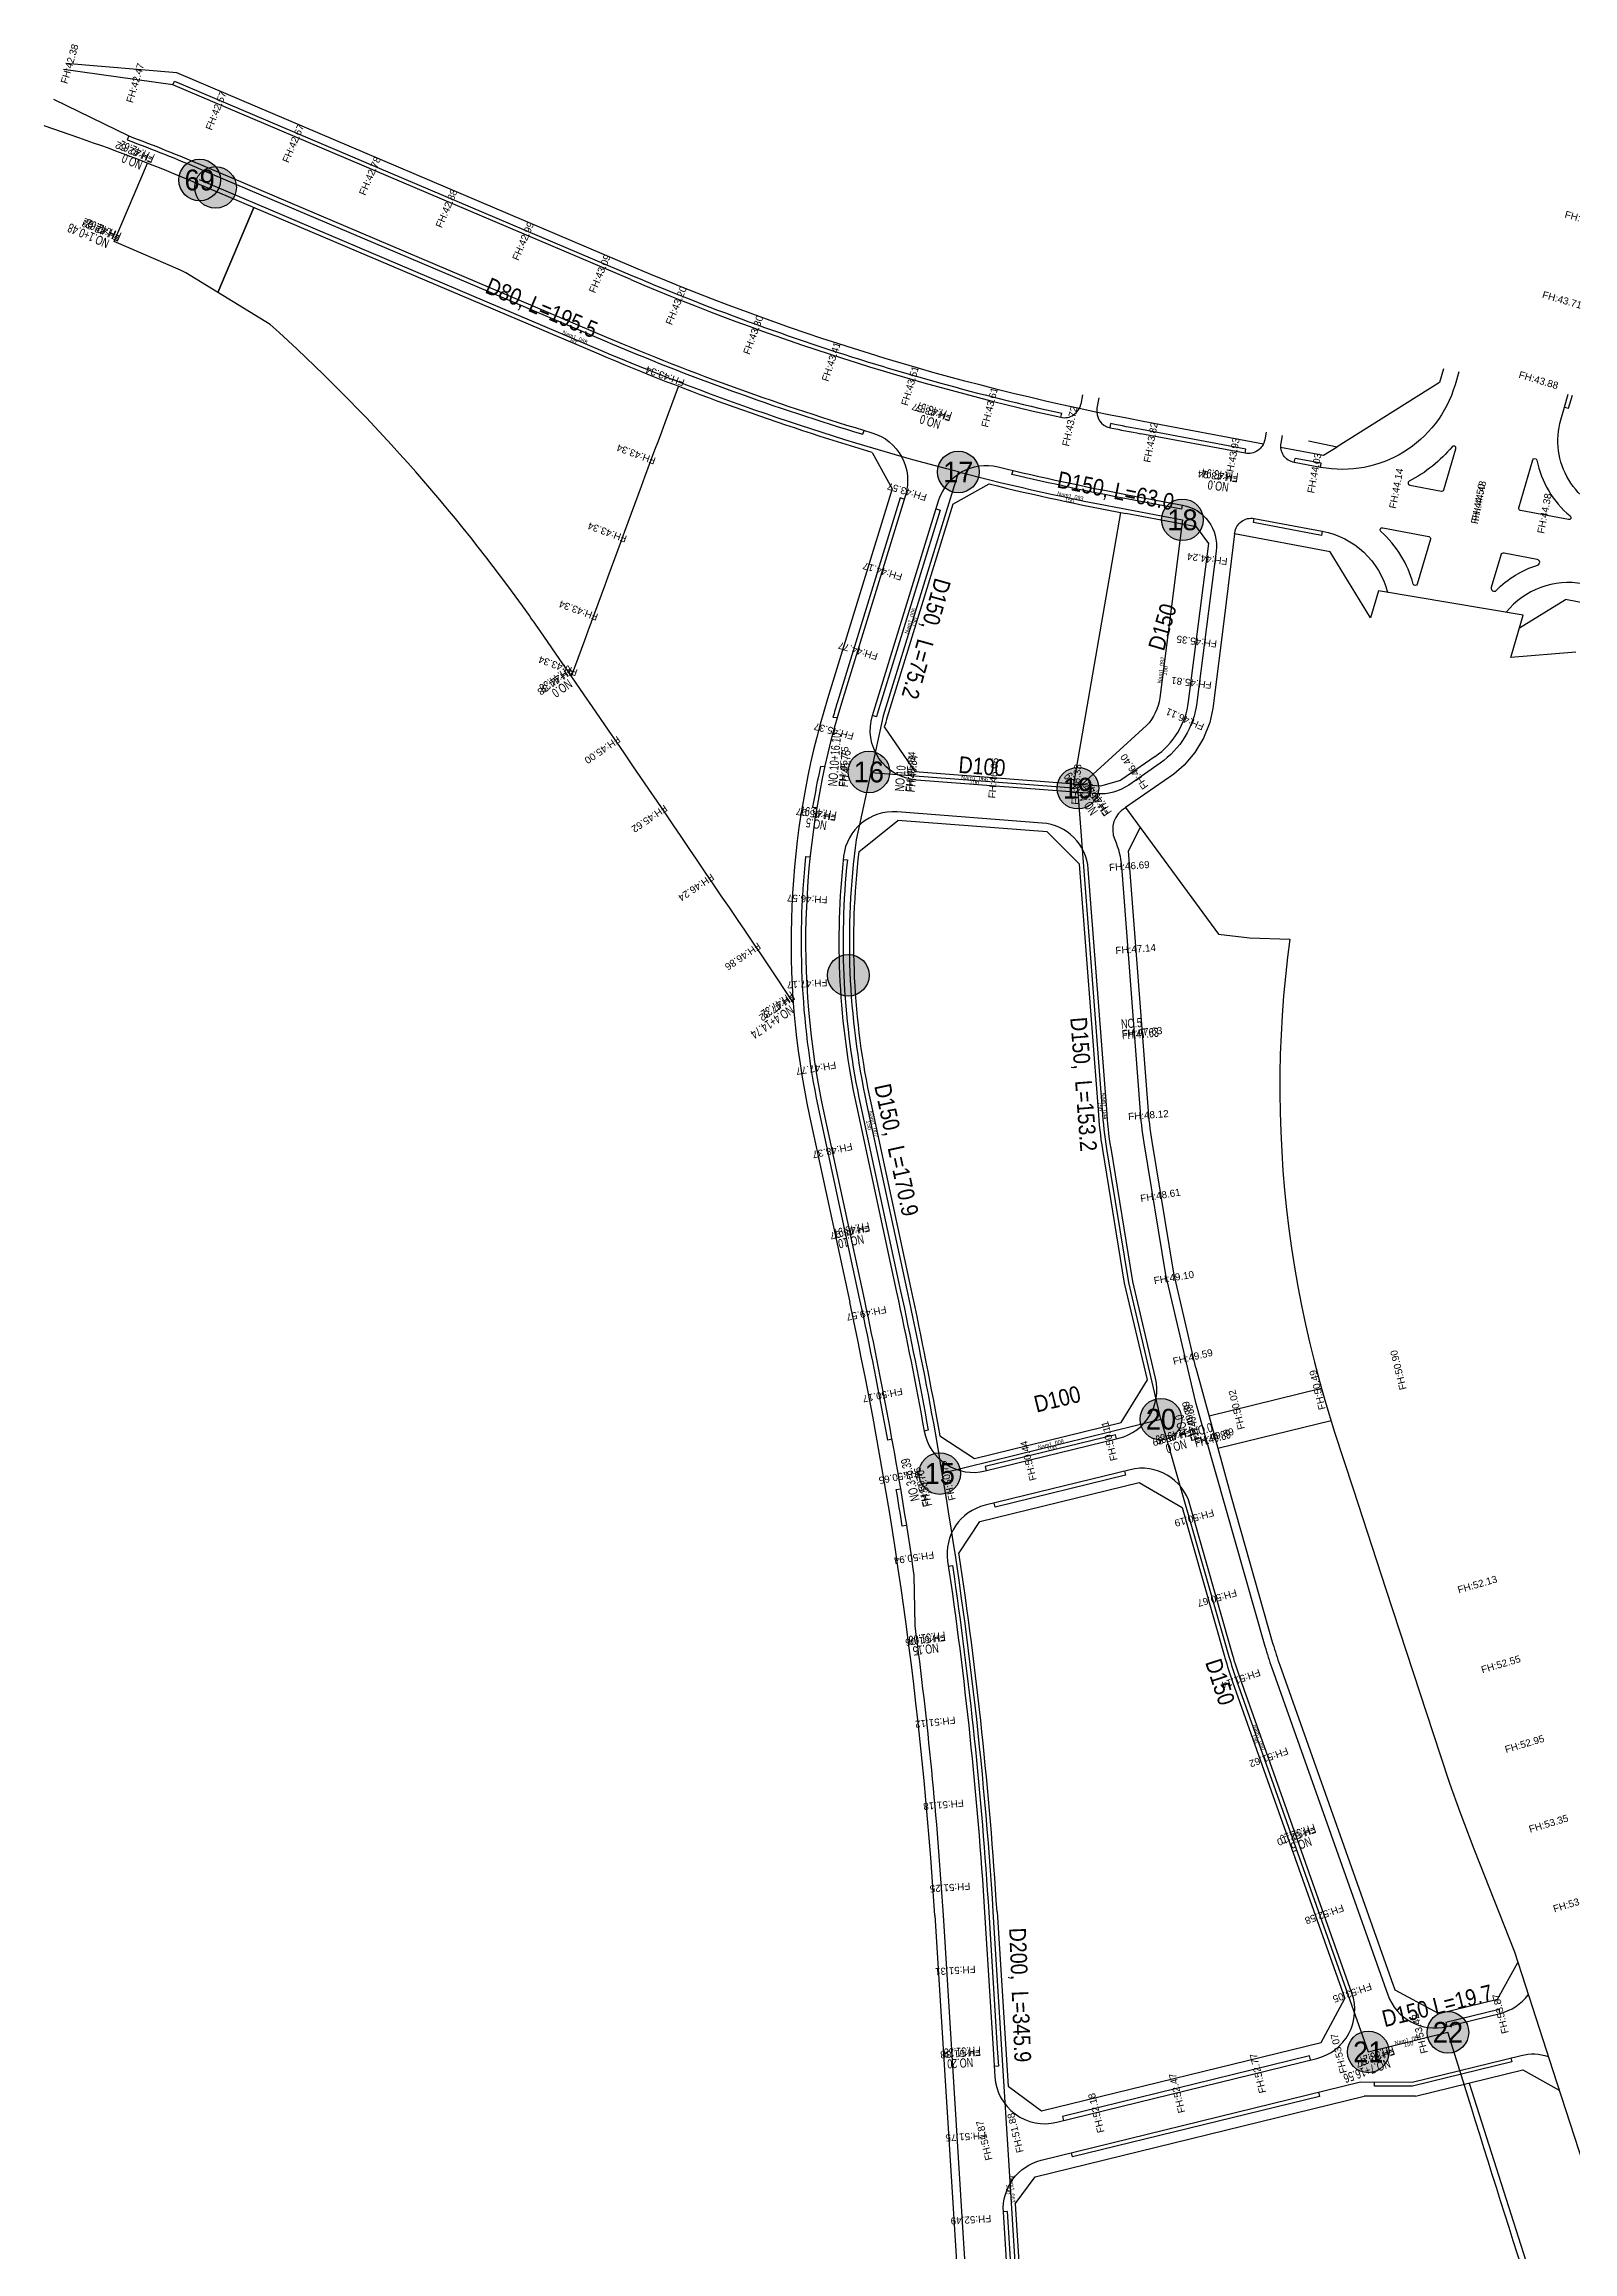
# Model space of a CAD drawing. Header units: millimetres. Extents: x 227572 to 269266, y 328772 to 443556.
# Drawn here: x 237580 to 237947, y 331510 to 332040 of the extents above; entities that cross this region are included whole.
import ezdxf
from ezdxf.enums import TextEntityAlignment as Align

# ---------------------------------------------------------------- set-up
doc = ezdxf.new("R2010")
doc.units = ezdxf.units.MM
for name, color, linetype in [('+++New_지구계(1안)', 1, 'Continuous'), ('0.보차도(중1류이상)', 5, 'Continuous'), ('0.보차도(중2류이하)', 4, 'Continuous'), ('0.식수대', 3, 'Continuous'), ('00_계획line', 7, 'Continuous'), ('L_diameter', 3, 'Continuous'), ('L_pipeline', 4, 'Continuous'), ('L_Pipes', 2, 'Continuous'), ('S-2.생활-1.격점-1.원', 250, 'Continuous'), ('S-2.생활-1.격점-2.번호', 1, 'Continuous'), ('S-2.생활-2.관로-2.제원', 7, 'Continuous'), ('도로체인계획고', 6, 'Continuous'), ('도로체인번호', 6, 'Continuous')]:
    doc.layers.add(name, color=color, linetype=linetype)
doc.layers.get('+++New_지구계(1안)').off()
doc.styles.add('HY울릉도M', font='HYWULM.TTF')
doc.styles.get("Standard").update_dxf_attribs({"font": 'arial.ttf'})

# ---------------------------------------------------------------- blocks, each defined once
blk = doc.blocks.new('남청주현도')
at = {"layer": '0.보차도(중1류이상)', "color": 8, "ltscale": 0.5}
for p, q in [((237720.52, 331983.88), (237610.51, 332030.62)), ((237829.05, 331956.21), (237828.62, 331953.94)), ((237832.98, 331955.48), (237832.5, 331952.94))]:
    blk.add_line(p, q, dxfattribs=at)
blk.add_lwpolyline([(237610.51, 332030.62), (237584.27, 332034.34)], dxfattribs=at)
for points in [[(237581.8, 332027.18), (237599.91, 332018.37, -0.010843), (237617.73, 332011.25), (237714.65, 331970.07, 0.027929), (237778.45, 331947.08, -0.416689), (237786.49, 331932.05)], [(237919.43, 331961.7), (237918.51, 331958.58, -0.385349), (237886.2, 331938.75), (237879.91, 331939.93, -0.414214), (237876.72, 331944.6), (237877.07, 331946.45)], [(237823.82, 331950.78, 0.423934), (237828.62, 331953.94)], [(238060.04, 331918.05, -0.414116), (238048.34, 331910.11), (237959.98, 331927.04), (237957.82, 331927.45, -0.4425), (237943.93, 331950.19), (237944.82, 331953.22), (237945.73, 331956.32)], [(237873.13, 331947.19), (237872.79, 331945.34, -0.414214), (237868.12, 331942.14), (237843.02, 331946.85)], [(237794.46, 331930.75, -0.396708), (237808.76, 331938.88, 0.01326), (237840.26, 331932.1), (237853.07, 331929.7, -0.397298), (237861.14, 331918.6)], [(237865.56, 331922.78), (237865.6, 331923.03, -0.432362), (237870.3, 331926.47), (237886.61, 331923.41)], [(237886.61, 331923.41, -0.291524), (237902.29, 331908.72)], [(237972.04, 331898.08), (237972.5, 331899.72, 0.437756), (237967.84, 331907.21), (237950.14, 331910.6), (237949.25, 331910.77, 0.278453), (237930.83, 331903.96)]]:
    blk.add_lwpolyline(points, format="xyb", dxfattribs=at)
for points in [[(237915.26, 331933.05, 0.385349), (237915.83, 331933.4), (237918.71, 331943.25, 0.810539), (237917.85, 331943.71, -0.097116), (237907.49, 331935.41, 0.71189), (237907.63, 331934.48)], [(237933.83, 331929.04), (237937.2, 331940.54, -0.783416), (237938.17, 331940.5, 0.171047), (237946.16, 331927.08, -0.774597), (237945.75, 331926.2), (237934.22, 331928.41, -0.4425)], [(237912.23, 331922.17, -0.443685), (237912.62, 331921.54), (237909.45, 331910.72, -0.756388), (237908.49, 331910.73, 0.142909), (237900.72, 331923.39, -0.756388), (237901.15, 331924.25)], [(237930.31, 331918.16, 0.386477), (237929.51, 331917.67), (237927.23, 331909.88, 0.778776), (237928.4, 331909.19, -0.121926), (237938.36, 331915.28, 0.778776), (237938.28, 331916.64)]]:
    blk.add_lwpolyline(points, format="xyb", close=True, dxfattribs=at)
for centre, radius, start, end in [((237952.21, 332529.2), 592.5, 246.98057, 257.48533), ((237836.43, 331952.2), 4, 169.3803, 258.654)]:
    blk.add_arc(centre, radius, start, end, dxfattribs=at)
at = {"layer": '0.보차도(중1류이상)', "color": 8}
blk.add_arc((237952.21, 332529.2), 592.5, 258.65396, 259.38032, dxfattribs=at)
at = {"layer": '0.보차도(중2류이하)', "color": 8, "ltscale": 0.5}
for points in [[(237786.49, 331932.05), (237771.13, 331882.14, 0.128482), (237766.9, 331783.68), (237776.55, 331738.99, -0.016921), (237788.53, 331672.67), (237788.71, 331660.57, -0.017574), (237795.53, 331591.02), (237800.23, 331516), (237804.1, 331454.23), (237804.21, 331451.21), (237811.24, 331260.51), (237812.23, 331233.72), (237817.57, 331088.87), (237819.51, 331077), (237820.8, 331053.75), (237820.83, 331052.37), (237831.43, 331055.05), (238006.09, 331099.34), (238021.37, 331100.12), (238060.15, 331109.95)], [(237861.14, 331918.6), (237856.49, 331882.26, -0.212148), (237847.65, 331867.68), (237840.14, 331862.46, -0.172571), (237832.38, 331860.35), (237789.13, 331863.65, -0.480942), (237778.58, 331879.15), (237794.46, 331930.75)], [(237834.85, 331784.49), (237830.42, 331842.27, 0.370171), (237819.37, 331853.32), (237784.48, 331855.99, 0.404336), (237771.64, 331845.34, 0.080832), (237774.72, 331785.37), (237784.37, 331740.68, -0.008494), (237791, 331707.22, 0.432485), (237805.66, 331697.7), (237837.75, 331705.57, 0.411374), (237846.58, 331719.97), (237841.11, 331743.21), (237835.88, 331775.21, -0.025852), (237834.85, 331784.45)], [(237839.33, 331857, 0.384942), (237836.78, 331849.37, -0.084068), (237838.39, 331842.89), (237842.83, 331785.01, 0.026113), (237843.77, 331776.5), (237848.96, 331744.78), (237856.09, 331714.46), (237872.86, 331655.59, 0.015843), (237874.51, 331650.4), (237902.35, 331571.9, 0.385169), (237916.52, 331564.25), (237929.34, 331567.4, 0.174538), (237936.12, 331571.9)], [(237805.51, 331591.64), (237807.56, 331558.91), (237807.98, 331552.16, 0.467375), (237822.82, 331541.26), (237885.29, 331556.59, 0.443867), (237893.74, 331572.25), (237866.97, 331647.72, -0.015843), (237865.16, 331653.39), (237854.84, 331689.63, 0.403474), (237840.44, 331698), (237805.64, 331689.46, 0.387078), (237796.63, 331676.04, -0.021131), (237805.51, 331591.64)], [(238052.59, 331119.39), (237977.04, 331100.23, -0.416475), (237962.44, 331109), (237898.51, 331369.54), (237832.34, 331352.94, -0.47681), (237817.43, 331364.14), (237814.2, 331451.58), (237814.08, 331454.72), (237810.01, 331519.71, -0.362978), (237819.13, 331532.12), (237895.84, 331550.94), (237908.21, 331550.89), (237934.42, 331557.32, -0.138219), (237940.92, 331557.09)]]:
    blk.add_lwpolyline(points, format="xyb", dxfattribs=at)
at = {"layer": '0.식수대', "color": 8, "ltscale": 0.5}
blk.add_line((237835.65, 331948.28), (237835.85, 331949.26), dxfattribs=at)
for points in [[(237610.51, 332030.62), (237610.91, 332031.54)], [(237944.82, 331953.22), (237945.78, 331952.94), (237946.71, 331956.11)], [(237823.82, 331950.78), (237824.04, 331951.75)], [(237868.12, 331942.14), (237868.3, 331943.12)], [(237812.03, 331937.07), (237812.33, 331938.02)], [(237879.91, 331939.93), (237880.1, 331940.91)], [(237886.38, 331939.73), (237880.1, 331940.91)], [(237886.2, 331938.75), (237886.38, 331939.73)], [(237886.61, 331923.41), (237886.42, 331922.43), (237870.12, 331925.49), (237870.3, 331926.47)], [(237837.21, 331705.44), (237836.98, 331706.41), (237805.67, 331698.73), (237805.91, 331697.76)], [(237839.12, 331697.67), (237839.36, 331696.7), (237808.06, 331689.02), (237807.82, 331689.99)], [(237929.34, 331567.4), (237929.1, 331568.37), (237916.28, 331565.22), (237916.52, 331564.25)], [(237883.8, 331556.22), (237883.56, 331557.19), (237824.21, 331542.63), (237824.45, 331541.66)], [(237931.96, 331556.71), (237932.2, 331555.74), (237908.33, 331549.89), (237899.15, 331549.93), (237899.16, 331550.93)], [(237885.7, 331548.45), (237885.94, 331547.48), (237826.6, 331532.92), (237826.36, 331533.89)], [(237817.43, 331364.14), (237818.43, 331364.17), (237815.2, 331451.62), (237815.08, 331454.77), (237811.01, 331519.78), (237810.01, 331519.71)]]:
    blk.add_lwpolyline(points, dxfattribs=at)
for points in [[(237610.91, 332031.54), (237720.91, 331984.8, 0.027142), (237781.24, 331962.95, 0.005919), (237794.7, 331959.06, 0.012782), (237824.04, 331951.75)], [(237599.91, 332018.37), (237599.56, 332017.43, -0.010843), (237617.34, 332010.33), (237714.26, 331969.15, 0.027106), (237776.25, 331946.7), (237776.54, 331947.65)], [(237868.3, 331943.12), (237843.2, 331947.83, -0.003168), (237835.85, 331949.26, -0.003168)], [(237852.95, 331929.72), (237852.77, 331928.74), (237840.07, 331931.12, -0.011778), (237812.03, 331937.07)], [(237786.21, 331931.14), (237785.25, 331931.43), (237770.17, 331882.44, 0.004933), (237769.07, 331878.73), (237770.09, 331878.65)], [(237793.85, 331928.79), (237794.81, 331928.49), (237779.73, 331879.5, 0.0009), (237779.54, 331878.86), (237778.58, 331879.15)], [(237767.1, 331866.85), (237766.09, 331866.93, 0.012694), (237764.2, 331857.16), (237765.2, 331857.08)], [(237783.2, 331705.35), (237782.23, 331705.11, 0.008624), (237775.57, 331738.78), (237765.92, 331783.47, -0.07944), (237762.58, 331845.25), (237763.58, 331845.17)], [(237771.56, 331844.56), (237772.55, 331844.49, 0.079823), (237775.7, 331785.58), (237785.34, 331740.89, -0.008469), (237791.96, 331707.5), (237790.99, 331707.26)], [(237786.72, 331684.6), (237785.73, 331684.44, 0.002245), (237784.29, 331693.26), (237785.28, 331693.43)], [(237796.81, 331674.8), (237797.8, 331674.95, -0.020819), (237806.5, 331591.7), (237808.56, 331558.97), (237808.82, 331554.74), (237807.82, 331554.67)]]:
    blk.add_lwpolyline(points, format="xyb", dxfattribs=at)
at = {"layer": '00_계획line', "color": 7}
for p, q in [((237783.29, 331933.57), (237767.79, 331883.17)), ((237797.85, 331929.88), (237782.12, 331878.76)), ((237933.98, 331900.21), (237945.08, 331906.99)), ((237781.41, 331876.43), (237788.73, 331865.69)), ((237775.29, 331846.45), (237784.64, 331853.97)), ((237820.54, 331851.23), (237784.64, 331853.97)), ((237820.54, 331851.23), (237828.32, 331843.45)), ((237763.48, 331782.94), (237773.12, 331738.25)), ((237838.35, 331709.32), (237844.62, 331719.56)), ((237886.43, 331717.52), (237859.42, 331710.89)), ((237861.53, 331703.17), (237888.73, 331709.84)), ((237794.74, 331706.15), (237803.12, 331700.68)), ((237803.12, 331700.68), (237838.35, 331709.32)), ((237804.36, 331685.54), (237842.6, 331694.92)), ((237842.6, 331694.92), (237852.97, 331688.89)), ((237852.97, 331688.89), (237863.24, 331652.85)), ((237864.72, 331691.45), (237874.78, 331656.13)), ((237799.36, 331678.06), (237804.36, 331685.54)), ((237865.09, 331647.05), (237892.05, 331571.02)), ((237876.4, 331651.06), (237904.05, 331573.08)), ((237793.53, 331590.89), (237802.1, 331454.13)), ((237808.5, 331591.83), (237811.13, 331549.89)), ((237812.89, 331521.7), (237817.08, 331454.87))]:
    blk.add_line(p, q, dxfattribs=at)
at = {"layer": '00_계획line', "color": 7, "ltscale": 0.5}
blk.add_lwpolyline([(237872.53, 331944.37), (237843.57, 331949.8, -0.054156), (237721.69, 331986.64), (237611.43, 332033.49), (237584.77, 332035.76)], format="xyb", dxfattribs=at)
at = {"layer": '00_계획line', "color": 7}
for points in [[(237587.93, 332017.91), (237579.59, 332020.79)], [(237621.3, 331980.79), (237629.96, 332001.17)], [(237629.96, 332001.17), (237621.3, 331980.79)], [(237778.53, 331942.36), (237783.29, 331933.57)], [(237797.85, 331929.88), (237806.57, 331934.78)], [(237838.16, 331927.92), (237826.84, 331862.78)], [(237856.42, 331924.49), (237839.43, 331927.68)], [(237947.54, 331894.33), (237931.9, 331893.1), (237934.88, 331903.29), (237900.11, 331909.08), (237898.21, 331902.6), (237888.51, 331918.48), (237865.56, 331922.78), (237863.11, 331903.07), (237860.35, 331880.83), (237859.62, 331877.51), (237858.09, 331873.71), (237856.02, 331870.29), (237853.43, 331867.23), (237850.93, 331865.09), (237839.32, 331857.02), (237861.73, 331826.62), (237869.13, 331825.78), (237878.81, 331825.41), (237878.26, 331821.08), (237877.76, 331816.44), (237877.33, 331811.79), (237876.99, 331807.13), (237876.73, 331802.46), (237876.55, 331797.8), (237876.46, 331793.13), (237876.44, 331788.46), (237876.51, 331783.8), (237876.65, 331779.13), (237876.88, 331774.47), (237877.19, 331769.81), (237877.58, 331765.16), (237878.06, 331760.51), (237878.61, 331755.88), (237879.25, 331751.25), (237879.96, 331746.64), (237880.76, 331742.04), (237881.63, 331737.45), (237882.59, 331732.88), (237883.62, 331728.32), (237884.74, 331723.79), (237885.93, 331719.28), (237887.23, 331714.67), (237889.59, 331707.05), (237894.05, 331693.41), (237901.93, 331669.32), (237914.95, 331629.5), (237917.22, 331622.74), (237919.68, 331615.83), (237923.04, 331606.97), (237932.77, 331582.18), (237937.1, 331568.85), (237942.04, 331553.65), (237985.17, 331420.87)], [(237969.4, 331902.33), (237945.08, 331906.99)], [(237846.51, 331869.32), (237838.26, 331863.59)], [(237788.73, 331865.69), (237833.43, 331862.28), (237838.26, 331863.59)], [(237842.68, 331852.05), (237840.11, 331846.63)], [(237842.88, 331852.19), (237842.68, 331852.05)], [(237856.26, 331722.5), (237864.72, 331691.45)], [(237928.75, 331570.86), (237933.61, 331579.59)], [(237904.05, 331573.08), (237914.61, 331567.39)], [(237886.36, 331560.45), (237892.05, 331571.02)], [(237914.61, 331567.39), (237928.75, 331570.86)], [(237819.19, 331543.97), (237886.36, 331560.45)], [(237909.05, 331547.49), (237934.83, 331553.81)], [(237921.92, 331550.65), (238007.01, 331283.8), (238051.73, 331122.78)], [(237934.83, 331553.81), (237943.57, 331548.95)], [(237811.13, 331549.89), (237819.19, 331543.97)], [(237817.63, 331528.15), (237896.68, 331547.54)], [(237909.05, 331547.49), (237896.68, 331547.54)], [(237812.89, 331521.7), (237817.63, 331528.15)]]:
    blk.add_lwpolyline(points, dxfattribs=at)
for points in [[(237778.53, 331942.36, -0.028512), (237712.89, 331965.93), (237615.97, 332007.11, 0.017157), (237587.93, 332017.91)], [(237759.55, 331810.24, 0.003358), (237697.65, 331901.06, -0.014144), (237696.18, 331903.14, 0.055209), (237633.85, 331973.11), (237613.63, 331985.48, 0.035877), (237612.35, 331986.14), (237596.38, 331992.99), (237604.39, 332011.84)], [(237706.26, 331888.58, -0.000463), (237731.96, 331958.2)], [(237846.51, 331869.32, 0.212148), (237854.51, 331882.51), (237859.36, 331920.45), (237856.42, 331924.49)], [(237775.29, 331846.45, 0.082898), (237778.14, 331786.11), (237787.79, 331741.42, -0.008922), (237794.74, 331706.15)], [(237844.62, 331719.56), (237839.15, 331742.82), (237833.9, 331774.88, -0.025851), (237832.85, 331784.33), (237828.32, 331843.45)], [(237856.26, 331722.5), (237850.93, 331745.17), (237845.74, 331776.82, -0.026171), (237844.83, 331785.14), (237840.11, 331846.63)]]:
    blk.add_lwpolyline(points, format="xyb", dxfattribs=at)
at = {"layer": '00_계획line', "color": 7, "ltscale": 0.5}
for points in [[(237914.78, 331959.17), (237890.18, 331943.7)], [(237915.74, 331962.45), (237914.78, 331959.17)], [(237876.6, 331943.6), (237886.95, 331941.66), (237890.18, 331943.7)], [(237883.34, 331945.1), (237890.18, 331943.7)]]:
    blk.add_lwpolyline(points, dxfattribs=at)
at = {"layer": '00_계획line', "color": 7}
for centre, radius, start, end in [((237952.21, 332529.2), 612, 256.23273, 259.38032), ((237957.44, 331824.81), 198.43, 162.8961, 192.1816), ((237957.44, 331824.81), 183.43, 162.8961, 163.6608), ((236802.97, 331528.83), 992.5, 3.5853, 12.18157), ((236802.97, 331528.83), 1007.5, 3.5853, 8.518), ((237955.57, 331679.14), 96, 195.8948, 199.5255), ((237955.57, 331679.14), 84, 195.8948, 199.5255)]:
    blk.add_arc(centre, radius, start, end, dxfattribs=at)
blk = doc.blocks.new('격점-생활')
at = {"layer": 'S-2.생활-1.격점-1.원'}
h = blk.add_hatch(color=250, dxfattribs=at)
h.dxf.hatch_style = 1
edge = h.paths.add_edge_path()
edge.add_arc((237637.68, 330904.87), 9, 0, 360)
blk.add_circle((237637.68, 330904.87), 9, dxfattribs=at)

msp = doc.modelspace()

# ---------------------------------------------------------------- linework, layer by layer
at = {"layer": 'L_pipeline'}
for points in [[(237799.2, 331937.65, -0.037028), (237713.28, 331966.85), (237616.93, 332007.79)], [(237799.2, 331937.65, 0.016277), (237839.61, 331928.68), (237853.04, 331926.16)], [(237853.04, 331926.16), (237847.57, 331883.4, -0.157696), (237844.42, 331876.72), (237827.93, 331861.7)], [(237778.19, 331865.49), (237776.02, 331855.56), (237774.65, 331849.32, 0.08668), (237777.16, 331785.9), (237786.81, 331741.21, -0.009284), (237794.02, 331704.54), (237795.23, 331697.16)], [(237847.87, 331710.12), (237840.14, 331742.99), (237834.89, 331775.05, -0.025852), (237833.85, 331784.4), (237827.93, 331861.7)], [(237847.87, 331710.12), (237864.2, 331653.13, 0.015843), (237866.03, 331647.39), (237897.68, 331558.16)], [(237795.23, 331697.16, -0.027015), (237807.5, 331591.77), (237809.65, 331557.47), (237811.32, 331530.84), (237816.08, 331454.82), (237819.86, 331352.39)], [(238007.57, 331284.65), (237955.25, 331442.77, -0.004099), (237922.44, 331544.71), (237916.81, 331562.86)]]:
    msp.add_lwpolyline(points, format="xyb", dxfattribs=at)
for points in [[(237799.2, 331937.65), (237781.17, 331879.08), (237778.19, 331865.49)], [(237778.19, 331865.49), (237827.93, 331861.7)], [(237795.23, 331697.16), (237847.87, 331710.12)], [(237897.68, 331558.16), (237916.81, 331562.86)]]:
    msp.add_lwpolyline(points, dxfattribs=at)

# ---------------------------------------------------------------- block references
at = {"layer": '+++New_지구계(1안)'}
msp.add_blockref('남청주현도', (0, 0), dxfattribs=at)
at = {"layer": 'S-2.생활-1.격점-1.원', "xscale": 0.5555555555620231, "yscale": 0.5555555555620231, "zscale": 0.5555555555620231}
for p in [(105596, 148171.75), (105599.83, 148169.96), (105778.26, 148101.61), (105832.1, 148090.12), (105756.77, 148029.56), (105806.99, 148025.66), (105751.83, 147980.72), (105826.93, 147874.08), (105773.8, 147861.04), (105895.88, 147726.81)]:
    msp.add_blockref('격점-생활', p, dxfattribs=at)
at = {"layer": 'S-2.생활-1.격점-2.번호', "color": 7, "true_color": 0xffffff, "xscale": 0.5555555555620231, "yscale": 0.5555555555620231, "zscale": 0.5555555555620231}
msp.add_blockref('격점-생활', (105876.74, 147722.12), dxfattribs=at)

# ---------------------------------------------------------------- texts
at = {"layer": 'L_diameter', "width": 0.8}
for s, rotation, p in [('80', 336.9806, (237706.9, 331969.56)), ('150', 348.0917, (237826.01, 331931.39)), ('150', 72.8961, (237788.14, 331901.72)), ('150', 82.709, (237848.41, 331889.99)), ('100', 355.6355, (237803.06, 331863.59)), ('150', 274.3831, (237833.78, 331785.33)), ('150', 282.1816, (237778.24, 331780.9)), ('100', 13.8274, (237821.55, 331703.64)), ('150', 289.5255, (237870.94, 331633.55)), ('150', 13.7861, (237907.24, 331560.51)), ('200', 273.5853, (237811.68, 331525.12))]:
    msp.add_text(s, height=1, rotation=rotation, dxfattribs=at).set_placement(p, align=Align.TOP_CENTER)
at = {"layer": 'L_Pipes', "width": 0.75}
for s, rotation, p in [('Nam1_068', 336.9806, (237706.9, 331969.56)), ('Nam1_093', 348.0917, (237826.01, 331931.39)), ('Nam1_006', 72.8961, (237788.14, 331901.72)), ('Nam1_092', 82.709, (237848.41, 331889.99)), ('Nam1_066', 355.6355, (237803.06, 331863.59)), ('Nam1_044', 274.3831, (237833.78, 331785.33)), ('Nam1_007', 282.1816, (237778.24, 331780.9)), ('Nam1_008', 13.8274, (237821.55, 331703.64)), ('Nam1_060', 289.5255, (237870.94, 331633.55)), ('Nam1_059', 13.7861, (237907.24, 331560.51)), ('Nam1_063', 273.5853, (237811.68, 331525.12))]:
    msp.add_text(s, height=1, rotation=rotation, dxfattribs=at).set_placement(p, align=Align.CENTER)
at = {"layer": 'S-2.생활-1.격점-2.번호', "color": 7, "true_color": 0xffffff, "style": 'HY울릉도M'}
for s, p in [('69', (237616.93, 332007.79)), ('17', (237799.2, 331937.65)), ('18', (237853.04, 331926.16)), ('16', (237777.7, 331865.6)), ('19', (237827.93, 331861.7)), ('20', (237847.87, 331710.12)), ('15', (237794.73, 331697.08)), ('22', (237916.81, 331562.86)), ('21', (237897.68, 331558.16))]:
    msp.add_text(s, height=5, dxfattribs=at).set_placement(p, align=Align.MIDDLE_CENTER)
at = {"layer": 'S-2.생활-2.관로-2.제원', "color": 7, "style": 'HY울릉도M', "width": 0.9}
for s, rotation, p in [('D80, L=195.5', 336.9806, (237698.33, 331975.25, 69)), ('D150, L=63.0', 348.6679, (237836.62, 331931.18, 69)), ('D150,  L=75.2', 254.2001, (237789.57, 331898.13, 69)), ('D150', 73.6757, (237850.14, 331899.85, 69)), ('D100', 355.6355, (237804.74, 331864.97, 69)), ('D150,  L=153.2', 274.3831, (237827.31, 331790.43, 69)), ('D150,  L=170.9', 282.1816, (237782.39, 331774.38, 69)), ('D100', 13.7861, (237823.44, 331713.04, 69)), ('D150', 288.1119, (237860.2, 331646.4, 69)), ('D200,  L=345.9', 272.3283, (237812.06, 331571.75, 16)), ('D150 L=19.7', 13.7861, (237914.74, 331567.31, 69))]:
    msp.add_text(s, height=4, rotation=rotation, dxfattribs=at).set_placement(p, align=Align.CENTER)
at = {"layer": '도로체인계획고'}
for s, rotation, p in [('FH:42.38', 73.6736, (237585.14, 332030.76)), ('FH:42.47', 73.6736, (237600.89, 332026.15)), ('FH:42.57', 68.4497, (237619.87, 332019.57)), ('FH:42.62', 156.9806, (237606.11, 332013.32)), ('FH:42.67', 66.9806, (237638.3, 332011.75)), ('FH:42.78', 66.9806, (237656.71, 332003.93)), ('FH:42.88', 66.9806, (237675.12, 331996.11)), ('FH:42.62', 156.9806, (237598.1, 331994.47)), ('FH:42.62', 156.9806, (237598.29, 331994.92)), ('FH:42.99', 66.9806, (237693.53, 331988.28)), ('FH:43.64', 344.8254, (237944.72, 331998.78)), ('FH:43.09', 66.9806, (237711.93, 331980.46)), ('FH:43.20', 68.0686, (237730.38, 331972.79)), ('FH:43.71', 344.0615, (237939.32, 331979.51)), ('FH:43.30', 69.9785, (237749.05, 331965.7)), ('FH:43.41', 71.8883, (237767.94, 331959.24)), ('FH:43.34', 159.6858, (237733.61, 331959.77)), ('FH:43.51', 73.7982, (237787.04, 331953.42)), ('FH:43.88', 343.2975, (237933.67, 331960.31)), ('FH:43.57', 162.8961, (237797.67, 331951.39)), ('FH:43.61', 75.708, (237806.32, 331948.23)), ('FH:43.72', 77.6179, (237825.76, 331943.69)), ('FH:43.82', 79.3801, (237845.34, 331939.8)), ('FH:43.34', 159.7145, (237726.67, 331941.01)), ('FH:43.93', 79.3801, (237865, 331936.11)), ('FH:43.94', 172.709, (237866.5, 331936.82)), ('FH:44.03', 79.3801, (237884.66, 331932.43)), ('FH:44.14', 79.3801, (237904.32, 331928.74)), ('FH:43.57', 162.8961, (237791.79, 331932.27)), ('FH:44.50', 79.3801, (237923.97, 331925.05)), ('FH:44.48', 79.1544, (237924.19, 331925.75)), ('FH:44.38', 79.1544, (237939.9, 331922.74)), ('FH:43.34', 159.7431, (237719.74, 331922.25)), ('FH:44.24', 172.709, (237863.96, 331916.98)), ('FH:44.17', 162.8961, (237785.9, 331913.16)), ('FH:43.34', 159.7717, (237712.82, 331903.49)), ('FH:44.77', 162.8961, (237780.02, 331894.04)), ('FH:45.35', 172.709, (237861.42, 331897.14)), ('FH:44.38', 214.5528, (237705.93, 331890.83)), ('FH:43.34', 159.7921, (237707.91, 331890.15)), ('FH:45.81', 172.709, (237860.15, 331887.22)), ('FH:46.11', 156.1368, (237858.44, 331877.08)), ('FH:45.00', 214.4128, (237717.26, 331874.34)), ('FH:45.37', 165.3132, (237774.23, 331874.94)), ('FH:45.75', 85.6355, (237772.1, 331861.94)), ('FH:45.84', 85.6355, (237788.15, 331860.72)), ('FH:46.06', 85.6355, (237808.09, 331859.2)), ('FH:46.40', 124.7988, (237844.94, 331862.15)), ('FH:46.33', 85.6355, (237828.03, 331857.68)), ('FH:46.47', 124.7988, (237835.67, 331855.7)), ('FH:45.62', 214.2727, (237728.55, 331857.83)), ('FH:45.97', 171.315, (237770, 331855.51)), ('FH:46.69', 4.385, (237835.47, 331841.8)), ('FH:46.24', 214.1326, (237739.79, 331841.29)), ('FH:46.57', 177.3167, (237767.81, 331835.74)), ('FH:46.86', 213.9926, (237751, 331824.72)), ('FH:47.14', 4.385, (237837, 331821.86)), ('FH:47.17', 183.3185, (237767.71, 331815.86)), ('FH:47.32', 213.8894, (237759.24, 331812.49)), ('FH:47.63', 4.385, (237838.52, 331801.91)), ('FH:47.77', 189.3202, (237769.69, 331796.07)), ('FH:48.12', 4.385, (237840.05, 331781.97)), ('FH:48.37', 192.1816, (237773.56, 331776.5)), ('FH:48.61', 9.297, (237843.06, 331762.29)), ('FH:48.97', 191.8233, (237777.78, 331756.94)), ('FH:49.10', 9.297, (237846.29, 331742.55)), ('FH:49.57', 191.2252, (237781.75, 331737.33)), ('FH:49.59', 13.23, (237850.96, 331723.17)), ('FH:50.90', 103.7861, (237906.88, 331717.39)), ('FH:50.49', 103.7861, (237887.46, 331712.62)), ('FH:50.17', 191.2252, (237785.64, 331717.71)), ('FH:50.02', 103.7861, (237868.04, 331707.86)), ('FH:50.11', 103.7861, (237837.44, 331700.35)), ('FH:49.89', 103.7861, (237856.86, 331705.11)), ('FH:49.89', 103.7861, (237856.86, 331705.11)), ('FH:50.44', 103.7861, (237818.02, 331695.58)), ('FH:49.89', 195.2545, (237855.07, 331707.83)), ('FH:49.89', 15.2545, (237856.15, 331703.89)), ('FH:50.76', 103.7861, (237798.59, 331690.82)), ('FH:50.65', 191.2252, (237789.53, 331698.1)), ('FH:50.76', 103.7861, (237792.39, 331689.29)), ('FH:50.19', 195.8948, (237860.35, 331688.55)), ('FH:50.94', 188.4724, (237793.24, 331678.4)), ('FH:52.13', 16.3042, (237919.43, 331668.27)), ('FH:50.67', 195.8948, (237865.83, 331669.32)), ('FH:51.06', 187.3271, (237796.03, 331658.57)), ('FH:52.55', 16.4805, (237925.08, 331649.08)), ('FH:51.14', 199.5255, (237871.41, 331650.18)), ('FH:51.12', 186.1818, (237798.43, 331638.7)), ('FH:51.62', 199.5255, (237878.09, 331631.33)), ('FH:52.95', 16.6568, (237930.79, 331629.92)), ('FH:51.18', 185.0364, (237800.43, 331618.78)), ('FH:53.35', 16.8331, (237936.56, 331610.77)), ('FH:52.10', 199.5255, (237884.78, 331612.48)), ('FH:51.25', 183.8911, (237802.02, 331598.82)), ('FH:52.58', 199.5255, (237891.46, 331593.63)), ('FH:53.75', 17.0094, (237942.38, 331591.64)), ('FH:51.31', 183.5853, (237803.3, 331578.86)), ('FH:53.05', 199.5255, (237898.15, 331574.78)), ('FH:53.87', 103.7861, (237931.42, 331562.76)), ('FH:53.42', 103.7861, (237911.99, 331557.99)), ('FH:53.07', 103.7861, (237892.57, 331553.23)), ('FH:51.38', 183.5853, (237804.55, 331558.9)), ('FH:52.77', 103.7861, (237873.15, 331548.46)), ('FH:53.27', 199.5255, (237903.68, 331559.17)), ('FH:52.47', 103.7861, (237853.72, 331543.69)), ('FH:52.18', 103.7861, (237834.3, 331538.93)), ('FH:51.87', 103.7861, (237807.4, 331532.33)), ('FH:51.88', 103.7861, (237814.88, 331534.16)), ('FH:51.75', 183.5853, (237805.8, 331538.94)), ('FH:52.49', 183.5853, (237807.05, 331518.98))]:
    msp.add_text(s, height=1.7, rotation=rotation, dxfattribs=at).set_placement(p)
at = {"layer": '도로체인계획고', "color": 250, "width": 0.7}
for s, rotation, p in [('FH:42.62', 156.9806, (237606.34, 332013.88)), ('FH:42.62', 156.9806, (237598.34, 331995.03)), ('FH:43.57', 162.8961, (237797.85, 331951.96)), ('FH:43.94', 172.709, (237866.57, 331937.41)), ('FH:44.38', 214.5528, (237705.59, 331891.32)), ('FH:45.75', 85.6355, (237772.7, 331861.9)), ('FH:45.84', 85.6355, (237788.75, 331860.67)), ('FH:46.47', 124.7988, (237836.16, 331856.04)), ('FH:45.97', 171.315, (237770.09, 331856.1)), ('FH:47.32', 213.8894, (237758.9, 331812.99)), ('FH:47.63', 4.385, (237838.57, 331801.32)), ('FH:48.97', 191.8233, (237777.66, 331757.53)), ('FH:49.89', 103.7861, (237857.45, 331705.26)), ('FH:49.89', 195.2545, (237854.91, 331708.41)), ('FH:49.89', 15.2545, (237856.3, 331703.32)), ('FH:50.76', 103.7861, (237792.97, 331689.44)), ('FH:51.06', 187.3271, (237795.96, 331659.17)), ('FH:52.10', 199.5255, (237884.58, 331613.04)), ('FH:51.38', 183.5853, (237804.51, 331559.5)), ('FH:53.27', 199.5255, (237903.48, 331559.74))]:
    msp.add_text(s, height=2.2, rotation=rotation, dxfattribs=at).set_placement(p)
at = {"layer": '도로체인번호', "color": 250, "width": 0.7}
for s, rotation, p in [('NO.0', 156.9806, (237603.47, 332012.23)), ('NO.1+0.48', 156.9806, (237595.46, 331993.38)), ('NO.0', 162.8961, (237795.16, 331950.02)), ('NO.0', 172.709, (237864.26, 331935.05)), ('NO.0', 214.5528, (237705.44, 331888.01)), ('NO.10+16.10', 85.6355, (237770.07, 331862.1)), ('NO.10', 85.6355, (237786.12, 331860.87)), ('NO.4+11.29', 124.7988, (237832.85, 331856.18)), ('NO.5', 171.315, (237767.71, 331853.8)), ('NO.4+14.74', 213.8894, (237758.72, 331809.68)), ('NO.5', 4.385, (237838.37, 331803.95)), ('NO.10', 191.8233, (237776.24, 331754.54)), ('NO.0', 103.7861, (237854.41, 331706.57)), ('NO.0', 195.2545, (237853.68, 331705.34)), ('NO.0', 15.2545, (237855.61, 331705.86)), ('NO.3+6.39', 103.7861, (237789.93, 331690.75)), ('NO.15', 187.3271, (237794.31, 331656.3)), ('NO.5', 199.5255, (237883.57, 331609.89)), ('NO.20', 183.5853, (237802.68, 331556.74)), ('NO.7+16.56', 199.5255, (237902.48, 331556.58))]:
    msp.add_text(s, height=2.2, rotation=rotation, dxfattribs=at).set_placement(p)

doc.saveas('drawing.dxf')
